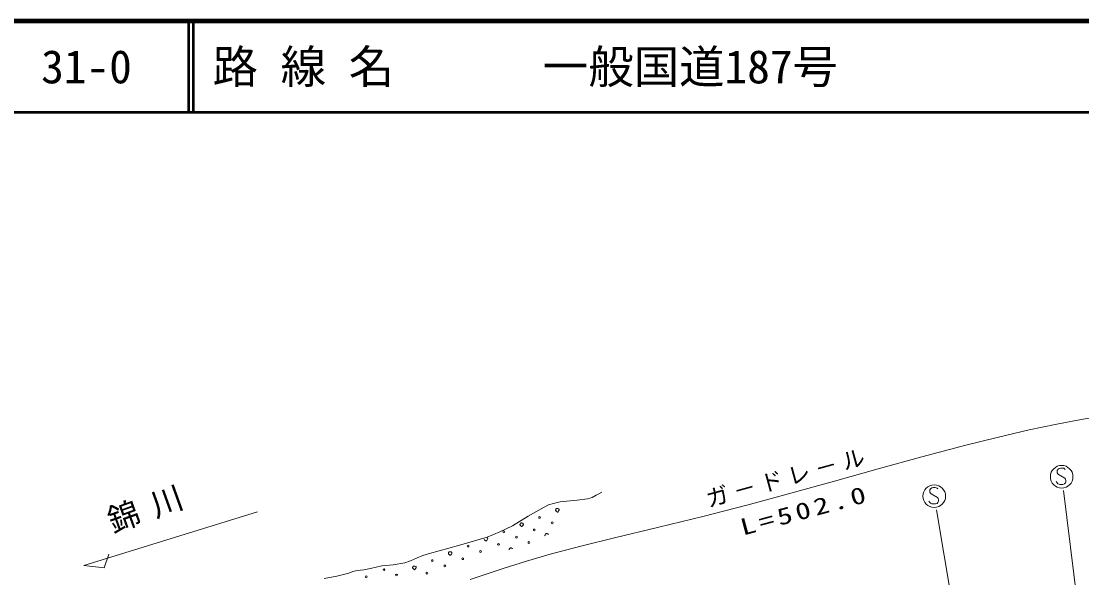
# Model space of a CAD drawing. Units: millimetres, scale not verified. Extents: x 40000 to 680000, y 20000 to 380000.
# Drawn here: x 159321 to 276055, y 318792 to 380000 of the extents above; entities that cross this region are included whole.
import ezdxf
from ezdxf.enums import TextEntityAlignment as Align

# ---------------------------------------------------------------- set-up
doc = ezdxf.new("R2010")
doc.units = ezdxf.units.MM
doc.header["$LTSCALE"] = 1000
for name, color, linetype, lineweight in [('M-TTL', 2, 'Continuous', 140), ('M-TTL-LINE', 7, 'Continuous', 50), ('S-BGD', 1, 'Continuous', 13), ('S-BGD-CRST', 6, 'Continuous', 13)]:
    doc.layers.add(name, color=color, linetype=linetype, lineweight=lineweight)
doc.layers.add('M-TTL-TXT', color=7, linetype='Continuous')
doc.styles.add('ＭＳ ゴシック', font='')
doc.styles.get('ＭＳ ゴシック').set_extended_font_data('MS Gothic')

msp = doc.modelspace()

# ---------------------------------------------------------------- linework, layer by layer
at = {"layer": 'M-TTL'}
msp.add_line((680000, 380000), (40000, 380000), dxfattribs=at)
at = {"layer": 'M-TTL-LINE'}
for p, q in [((177750, 380000), (177750, 370000)), ((178250, 380000), (178250, 370000)), ((40000, 370000), (680000, 370000))]:
    msp.add_line(p, q, dxfattribs=at)
at = {"layer": 'S-BGD'}
for p, q in [((273359, 330581), (273353, 330438)), ((273353, 330438), (273359, 330344)), ((273441, 330719), (273359, 330581)), ((273578, 330813), (273441, 330719)), ((273741, 330856), (273578, 330813)), ((273934, 330856), (273741, 330856)), ((274066, 330831), (273934, 330856)), ((274159, 330788), (274066, 330831)), ((274228, 330713), (274159, 330788)), ((273334, 329219), (273247, 329363)), ((273434, 329125), (273334, 329219)), ((273359, 330344), (273409, 330219)), ((273409, 330219), (273497, 330150)), ((273497, 330150), (274178, 329756)), ((274247, 329219), (274159, 329106)), ((274178, 329756), (274253, 329644)), ((274291, 329338), (274247, 329219)), ((274253, 329644), (274303, 329488)), ((274303, 329488), (274291, 329338)), ((222610, 327865), (222913, 328037)), ((222913, 328037), (223220, 328220)), ((259338, 328447), (259332, 328303)), ((259332, 328303), (259338, 328209)), ((259419, 328584), (259338, 328447)), ((259338, 328209), (259388, 328084)), ((259388, 328084), (259476, 328015)), ((259557, 328678), (259419, 328584)), ((259719, 328722), (259557, 328678)), ((259913, 328722), (259719, 328722)), ((260044, 328697), (259913, 328722)), ((260138, 328653), (260044, 328697)), ((260207, 328578), (260138, 328653)), ((273553, 329069), (273434, 329125)), ((273678, 329050), (273553, 329069)), ((273966, 329050), (273678, 329050)), ((274159, 329106), (273966, 329050)), ((274028, 328400), (276023, 312409)), ((217375, 326798), (217915, 326977)), ((217915, 326977), (218631, 327129)), ((218631, 327129), (219366, 327224)), ((219366, 327224), (220511, 327314)), ((220511, 327314), (221659, 327465)), ((221659, 327465), (222146, 327637)), ((222146, 327637), (222610, 327865)), ((259313, 327084), (259226, 327228)), ((259413, 326990), (259313, 327084)), ((259532, 326934), (259413, 326990)), ((259476, 328015), (260157, 327622)), ((259657, 326915), (259532, 326934)), ((259944, 326915), (259657, 326915)), ((260138, 326972), (259944, 326915)), ((260226, 327084), (260138, 326972)), ((260157, 327622), (260232, 327509)), ((260269, 327203), (260226, 327084)), ((260232, 327509), (260282, 327353)), ((260282, 327353), (260269, 327203)), ((185315, 326041), (166207, 320135)), ((215114, 325561), (216869, 326567)), ((216869, 326567), (217375, 326798)), ((218143, 326224), (218150, 326250)), ((218143, 326196), (218143, 326224)), ((218154, 326176), (218143, 326196)), ((218150, 326250), (218159, 326278)), ((218176, 326147), (218154, 326176)), ((218159, 326278), (218174, 326322)), ((218174, 326322), (218214, 326371)), ((218206, 326128), (218176, 326147)), ((218234, 326104), (218206, 326128)), ((218214, 326371), (218251, 326397)), ((218266, 326070), (218234, 326104)), ((218251, 326397), (218286, 326412)), ((218307, 326018), (218266, 326070)), ((218286, 326412), (218350, 326411)), ((218344, 326010), (218307, 326018)), ((218376, 326019), (218344, 326010)), ((218350, 326411), (218403, 326397)), ((218404, 326033), (218376, 326019)), ((218403, 326397), (218447, 326376)), ((218430, 326071), (218404, 326033)), ((218472, 326138), (218430, 326071)), ((218447, 326376), (218494, 326354)), ((218528, 326216), (218472, 326138)), ((218494, 326354), (218521, 326321)), ((218521, 326321), (218538, 326278)), ((218538, 326278), (218528, 326216)), ((260072, 326266), (262740, 310392)), ((213396, 324508), (215114, 325561)), ((214207, 324641), (214214, 324667)), ((214207, 324613), (214207, 324641)), ((214218, 324593), (214207, 324613)), ((214214, 324667), (214222, 324695)), ((214239, 324564), (214218, 324593)), ((214222, 324695), (214238, 324739)), ((214238, 324739), (214278, 324788)), ((214270, 324545), (214239, 324564)), ((214298, 324521), (214270, 324545)), ((214278, 324788), (214315, 324814)), ((214330, 324486), (214298, 324521)), ((214315, 324814), (214350, 324829)), ((214350, 324829), (214414, 324828)), ((214414, 324828), (214467, 324814)), ((214467, 324814), (214511, 324793)), ((214536, 324555), (214493, 324488)), ((214511, 324793), (214557, 324771)), ((214591, 324633), (214536, 324555)), ((214557, 324771), (214585, 324738)), ((214585, 324738), (214602, 324695)), ((214602, 324695), (214591, 324633)), ((210621, 323251), (212018, 323851)), ((212018, 323851), (213396, 324508)), ((214371, 324435), (214330, 324486)), ((214408, 324427), (214371, 324435)), ((214440, 324436), (214408, 324427)), ((214468, 324450), (214440, 324436)), ((214493, 324488), (214468, 324450)), ((216966, 323464), (216974, 323491)), ((216967, 323436), (216966, 323464)), ((216978, 323417), (216967, 323436)), ((216974, 323491), (216982, 323519)), ((216999, 323388), (216978, 323417)), ((216982, 323519), (216998, 323563)), ((216998, 323563), (217037, 323611)), ((217037, 323611), (217074, 323638)), ((217074, 323638), (217109, 323652)), ((217109, 323652), (217173, 323652)), ((217173, 323652), (217226, 323638)), ((217226, 323638), (217270, 323616)), ((217270, 323616), (217317, 323594)), ((217317, 323594), (217344, 323561)), ((204248, 321477), (207442, 322334)), ((207442, 322334), (210621, 323251)), ((210303, 322981), (210282, 323010)), ((210334, 322962), (210303, 322981)), ((210362, 322938), (210334, 322962)), ((210394, 322903), (210362, 322938)), ((210435, 322852), (210394, 322903)), ((210472, 322844), (210435, 322852)), ((210504, 322853), (210472, 322844)), ((210531, 322867), (210504, 322853)), ((210557, 322904), (210531, 322867)), ((210600, 322972), (210557, 322904)), ((210655, 323050), (210600, 322972)), ((210625, 323183), (210648, 323155)), ((210648, 323155), (210666, 323112)), ((210666, 323112), (210655, 323050)), ((168448, 319870), (168956, 321401)), ((202819, 320933), (203519, 321232)), ((203519, 321232), (204248, 321477)), ((206334, 321474), (206342, 321501)), ((206335, 321447), (206334, 321474)), ((206346, 321427), (206335, 321447)), ((206342, 321501), (206350, 321529)), ((206367, 321398), (206346, 321427)), ((206350, 321529), (206366, 321573)), ((206366, 321573), (206405, 321622)), ((206397, 321379), (206367, 321398)), ((206425, 321355), (206397, 321379)), ((206405, 321622), (206442, 321648)), ((206458, 321320), (206425, 321355)), ((206442, 321648), (206477, 321662)), ((206499, 321269), (206458, 321320)), ((206477, 321662), (206541, 321662)), ((206535, 321261), (206499, 321269)), ((206567, 321270), (206535, 321261)), ((206541, 321662), (206594, 321648)), ((206595, 321284), (206567, 321270)), ((206594, 321648), (206638, 321627)), ((206621, 321321), (206595, 321284)), ((206664, 321389), (206621, 321321)), ((206638, 321627), (206685, 321605)), ((206719, 321466), (206664, 321389)), ((206685, 321605), (206712, 321572)), ((206712, 321572), (206729, 321529)), ((206729, 321529), (206719, 321466)), ((213030, 321881), (213038, 321908)), ((213030, 321853), (213030, 321881)), ((213038, 321908), (213046, 321936)), ((213046, 321936), (213061, 321980)), ((213061, 321980), (213101, 322028)), ((213101, 322028), (213138, 322055)), ((213138, 322055), (213173, 322069)), ((213173, 322069), (213237, 322069)), ((213237, 322069), (213290, 322054)), ((213290, 322054), (213334, 322033)), ((213334, 322033), (213381, 322011)), ((213381, 322011), (213408, 321978)), ((213408, 321978), (213413, 321967)), ((166207, 320135), (168448, 319870)), ((197766, 319796), (198379, 319973)), ((198379, 319973), (199004, 320090)), ((199004, 320090), (200277, 320227)), ((200277, 320227), (201534, 320423)), ((201534, 320423), (202180, 320647)), ((202180, 320647), (202819, 320933)), ((202398, 319891), (202405, 319918)), ((202398, 319864), (202398, 319891)), ((202409, 319844), (202398, 319864)), ((202405, 319918), (202414, 319946)), ((202414, 319946), (202429, 319990)), ((202429, 319990), (202469, 320039)), ((202469, 320039), (202506, 320065)), ((202506, 320065), (202541, 320079)), ((202541, 320079), (202605, 320079)), ((202605, 320079), (202658, 320065)), ((202658, 320065), (202702, 320044)), ((202702, 320044), (202749, 320022)), ((202783, 319883), (202728, 319806)), ((202749, 320022), (202776, 319988)), ((202776, 319988), (202793, 319946)), ((202793, 319946), (202783, 319883)), ((192682, 318712), (194058, 318975)), ((194058, 318975), (195396, 319293)), ((195396, 319293), (195833, 319464)), ((195833, 319464), (196285, 319576)), ((196285, 319576), (197032, 319656)), ((197032, 319656), (197766, 319796)), ((202431, 319815), (202409, 319844)), ((202461, 319796), (202431, 319815)), ((202489, 319772), (202461, 319796)), ((202521, 319737), (202489, 319772)), ((202562, 319686), (202521, 319737)), ((202599, 319678), (202562, 319686)), ((202631, 319687), (202599, 319678)), ((202659, 319701), (202631, 319687)), ((202685, 319738), (202659, 319701)), ((202728, 319806), (202685, 319738))]:
    msp.add_line(p, q, dxfattribs=at)
for centre, radius in [((273841, 329906), 1244), ((259819, 327772), 1244), ((216378, 325430), 99.5), ((217758, 324842), 99.5), ((212442, 323847), 99.5), ((213822, 323259), 99.5), ((215790, 324050), 99.5), ((208506, 322264), 99.5), ((211854, 322467), 99.5), ((215202, 322670), 99.5), ((209886, 321675), 99.5), ((204570, 320681), 99.5), ((205949, 320092), 99.5), ((207918, 320884), 99.5), ((197285, 318894), 99.5), ((199254, 319686), 99.5), ((200633, 319098), 99.5), ((203981, 319301), 99.5)]:
    msp.add_circle(centre, radius, dxfattribs=at)
at = {"layer": 'S-BGD-CRST'}
for p, q in [((273115, 335661), (276002, 336213)), ((276002, 336213), (279058, 336725)), ((266754, 334237), (270250, 335052)), ((270250, 335052), (273115, 335661)), ((263283, 333367), (266754, 334237)), ((258451, 332087), (263283, 333367)), ((253641, 330764), (258451, 332087)), ((248826, 329417), (253641, 330764)), ((244018, 328086), (248826, 329417)), ((239191, 326788), (244018, 328086)), ((234357, 325548), (239191, 326788)), ((229495, 324366), (234357, 325548)), ((224638, 323203), (229495, 324366)), ((217541, 321376), (221076, 322317)), ((221076, 322317), (224638, 323203)), ((214949, 320628), (217541, 321376)), ((212385, 319826), (214949, 320628)), ((208721, 318588), (212385, 319826))]:
    msp.add_line(p, q, dxfattribs=at)

# ---------------------------------------------------------------- texts
at = {"layer": 'M-TTL-TXT', "style": 'ＭＳ ゴシック'}
for s, p in [('路 線 名', (180380, 375000)), ('一般国道187号', (216734, 375000)), ('31-0', (161521, 375000))]:
    msp.add_text(s, height=3666, dxfattribs=at).set_placement(p, align=Align.MIDDLE_LEFT)
at = {"layer": 'S-BGD', "insert": (169501, 323431), "char_height": 2566, "attachment_point": 7, "rotation": 19.8, "style": 'ＭＳ ゴシック'}
msp.add_mtext('\\T1.43;錦川', dxfattribs=at)
at = {"layer": 'S-BGD-CRST', "char_height": 1833, "attachment_point": 7, "style": 'ＭＳ ゴシック'}
for s, insert, rotation in [('\\T1.24;ガ－ドレ－ル', (235009, 326426), 15.3), ('\\T1.24;\\W1.35;L=502.0', (238755, 323393), 15.1)]:
    msp.add_mtext(s, dxfattribs=dict(at, insert=insert, rotation=rotation))

doc.saveas('drawing.dxf')
